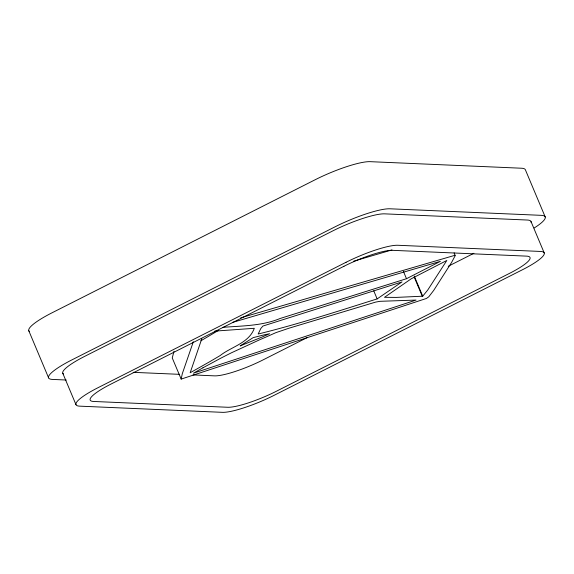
<?xml version="1.0" encoding="UTF-8"?>
<svg xmlns="http://www.w3.org/2000/svg" width="574" height="574" viewBox="0 0 574 574"><rect width="100%" height="100%" fill="white"/><g stroke="black" fill="none" stroke-linecap="round" stroke-linejoin="round"><path stroke-width="0.86" d="M173.987 351.288L172.25 357.989L181.169 379.091L426.41 298.466L428.778 296.801L433.714 290.394L451.659 262.332L455.168 255.71L454.12 252.833M193.33 341.731L182.295 373.71L181.169 379.091M201.826 338.682L190.159 372.756L208.886 362.194A634.93 115.704 -22.8 0 0 220.151 355.564C231.329 346.718 249.087 343.044 254.296 328.299L214.755 331.126M422.715 296.198L427.795 289.949L446.823 260.467L411.228 278.792L384.487 297.325L396.369 297.404L422.715 296.198L414.256 276.065M218.421 330.394L211.347 334.62A634.93 115.704 -22.8 0 1 200.828 340.812M377.14 298.903L401.979 281.934L262.921 326.054L260.811 328.5L258.164 334.018C298.322 324.167 337.706 311.28 377.14 298.903L373.753 290.846M222.963 327.331C242.192 325.81 261.959 325.975 280.105 318.498L406.5 278.713L440.394 261.335L232.305 322.488M306.968 337.691L263.071 359.891A39.441 7.189 -22.8 0 1 214.468 375.855L193.015 374.922M448.244 266.257L473.902 253.285M353.771 261.148L391.985 249.92M240.693 317.838L455.132 255.243M133.146 372.332L179.612 374.341M66.247 380.017L52.492 379.421A44.528 8.115 -22.8 0 1 71.944 359.862L335.08 226.816A44.528 8.115 -22.8 0 1 389.961 208.793L541.296 215.343A44.528 8.115 -22.8 0 1 534.193 227.986M545.207 216.95L525.397 169.825A44.528 8.115 -22.8 0 0 521.486 168.225L370.151 161.667A44.528 8.115 -22.8 0 0 315.269 179.698L52.141 312.744A44.528 8.115 -22.8 0 0 29.245 331.363M531.015 221.542L544.224 252.962M414.198 277.034L422.328 296.371M403.45 271.466L406.5 278.713M62.767 373.222L75.976 404.641M28.772 330.703L48.582 377.821M63.621 374.133A41.988 7.649 -22.8 0 1 84.801 356.296L332.898 230.848A41.988 7.649 -22.8 0 1 384.637 213.851L527.327 220.036A41.988 7.649 -22.8 0 1 531.086 222.346M240.255 345.857L259.283 338.172A105.573 19.236 -22.8 0 0 262.239 336.952L269.601 333.738L264.069 334.886A106.011 19.322 -22.8 0 0 261.586 335.503L253.163 337.641L240.255 345.857M202.952 367.798L193.445 373.193L416.05 300.073L380.081 301.307L375.669 302.089L288.952 328.22L275.907 332.64L265.317 337.34A99.273 18.088 -22.8 0 1 260.531 339.37L231.48 352.773A173.398 31.599 -22.8 0 0 220.057 358.571L202.952 367.798M346.1 262.261L98.003 387.708A41.988 7.649 -22.8 0 0 79.664 406.148L222.353 412.333A41.988 7.649 -22.8 0 0 274.092 395.335L522.189 269.888A41.988 7.649 -22.8 0 0 540.536 251.448L397.847 245.27A41.988 7.649 -22.8 0 0 346.1 262.261M343.919 266.293L110.861 384.135A39.441 7.189 -22.8 0 0 93.627 401.463L227.67 407.267A39.441 7.189 -22.8 0 0 276.281 391.303L509.339 273.461A39.441 7.189 -22.8 0 0 526.566 256.133L392.53 250.329A39.441 7.189 -22.8 0 0 343.919 266.293"/></g></svg>
